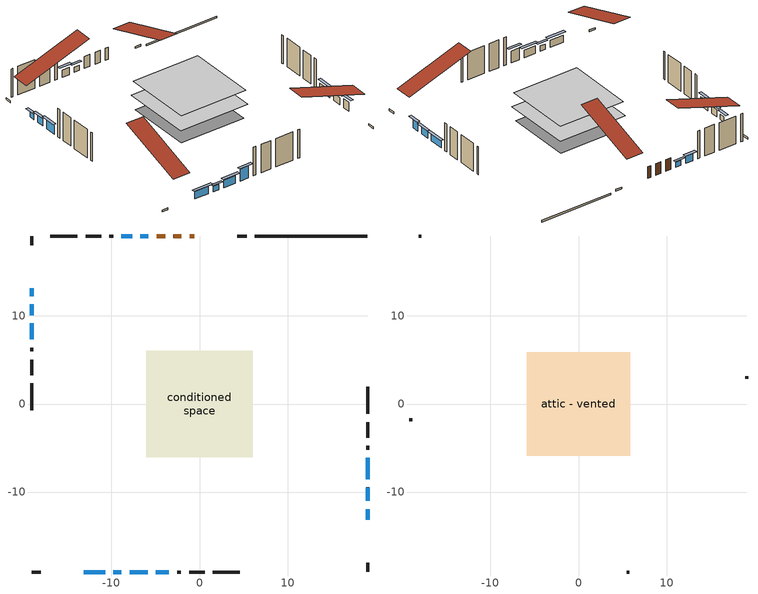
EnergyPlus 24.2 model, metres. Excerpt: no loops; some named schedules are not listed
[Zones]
conditioned space
 floor outside (Floor1 construction): -5.65,-5.65 -5.65,5.65 5.65,5.65 5.65,-5.65 z0.3
 floor adiabatic (Floor3 construction): -1.55,-1.55 -1.55,1.55 1.55,1.55 1.55,-1.55 z0.3
 floor adiabatic (AdiabaticFloorConstruction): -6.06,-6.06 -6.06,6.06 6.06,6.06 6.06,-6.06 z2.74
 floor foundation (Slab1 construction): -1.98,-1.22 -1.98,1.22 1.98,1.22 1.98,-1.22 z0
 wall outside (RimJoist1 construction): 5.34,19.07 4.29,19.07 / -19.07,-19.07 -18.02,-19.07 / -19.07,19.07 -19.07,18.02 / 19.07,-19.07 19.07,-18.02 z0.3:0.6
 wall outside (AdiabaticWallConstruction 1): -0.58,19.07 -1.13,19.07 / -2.05,19.07 -2.95,19.07 / -3.88,19.07 -4.88,19.07 z0.3:2.33
 wall outside (AdiabaticWallConstruction): -13.15,-19.07 -10.71,-19.07 / 19.07,-11.01 19.07,-9.48 / 19.07,-8.55 19.07,-6.11 / -19.07,11.31 -19.07,10.09 / -7.65,19.07 -8.87,19.07 z0.3:1.52; -19.07,13.15 -19.07,12.24 / -5.81,19.07 -6.72,19.07 / -9.79,-19.07 -8.87,-19.07 z0.3:1.22; 19.07,-13.15 19.07,-11.93 / -19.07,9.16 -19.07,7.33 z0.3:1.82; -7.94,-19.07 -5.88,-19.07 z0.3:1.57; -4.96,-19.07 -3.48,-19.07 z0.3:2.33
 wall outside (Wall1 construction): -9.8,19.07 -10.24,19.07 / -2.55,-19.07 -2.11,-19.07 / -19.07,6.4 -19.07,5.96 / 19.07,-5.18 19.07,-4.74 z0.3:5.18
 wall outside (Wall2 construction): -11.17,19.07 -12.93,19.07 / -1.18,-19.07 0.58,-19.07 / -19.07,5.03 -19.07,3.27 / 19.07,-3.81 19.07,-2.05 z0.3:5.18
 wall outside (Wall3 construction): -13.86,19.07 -16.92,19.07 / 1.51,-19.07 4.57,-19.07 / -19.07,2.34 -19.07,-0.72 / 19.07,-1.12 19.07,1.94 z0.3:5.18
 wall foundation (FoundationWall1 construction): 19.07,19.07 6.27,19.07 z0:0.3
 window (WindowConstruction): -13.15,-19.07 -10.71,-19.07 z0.3:1.52
 window (WindowConstruction 8): -19.07,13.15 -19.07,12.24 z0.3:1.21
 window (WindowConstruction 9): 19.07,-13.15 19.07,-11.93 z0.3:1.82
 window (WindowConstruction 10): 19.07,-11.01 19.07,-9.48 z0.3:1.52
 window (WindowConstruction 11): 19.07,-8.55 19.07,-6.11 z0.3:1.52
 window (WindowConstruction 1): -19.07,11.31 -19.07,10.09 z0.3:1.52
 window (WindowConstruction 2): -5.81,19.07 -6.72,19.07 z0.3:1.21
 window (WindowConstruction 3): -7.65,19.07 -8.87,19.07 z0.3:1.52
 window (WindowConstruction 4): -9.79,-19.07 -8.87,-19.07 z0.3:1.21
 window (WindowConstruction 5): -7.94,-19.07 -5.88,-19.07 z0.3:1.57
 window (WindowConstruction 6): -4.96,-19.07 -3.48,-19.07 z0.3:2.33
 window (WindowConstruction 7): -19.07,9.16 -19.07,7.33 z0.3:1.82
 door (Door): -0.58,19.07 -1.13,19.07 z0.3:2.33
 door (Door 1): -2.06,19.07 -2.95,19.07 z0.3:2.33
 door (Door 2): -3.88,19.07 -4.88,19.07 z0.3:2.33
 ceiling adiabatic (AdiabaticFloorConstruction): 6.06,-6.06 6.06,6.06 -6.06,6.06 -6.06,-6.06 z2.74
attic - vented
 floor to conditioned space (Floor2 construction Reversed): -5.86,-5.86 -5.86,5.86 5.86,5.86 5.86,-5.86 z5.18
 wall outside (Wall4 construction): -17.85,19.07 -18.15,19.07 / 5.49,-19.07 5.79,-19.07 / -19.07,-1.65 -19.07,-1.94 / 19.07,2.86 19.07,3.16 z0.3:5.18
 roof outside (Roof1 construction): 0.35,19.07,5.18 0.35,7.66,8.98 3.36,7.66,8.98 3.36,19.07,5.18; -14.08,-19.07,5.18 -14.08,-7.66,8.98 -17.09,-7.66,8.98 -17.09,-19.07,5.18; -19.07,14.08,5.18 -7.66,14.08,8.98 -7.66,17.09,8.98 -19.07,17.09,5.18; 19.07,-14.08,5.18 7.66,-14.08,8.98 7.66,-17.09,8.98 19.07,-17.09,5.18
shading: -10.25,-19.07 -13.61,-19.07 -13.61,-19.53 -10.25,-19.53 z1.98; -19.07,11.78 -19.07,13.61 -19.53,13.61 -19.53,11.78 z1.67; 19.07,-11.47 19.07,-13.61 19.53,-13.61 19.53,-11.47 z2.28; 19.07,-9.02 19.07,-11.47 19.53,-11.47 19.53,-9.02 z1.98; 19.07,-5.65 19.07,-9.01 19.53,-9.01 19.53,-5.65 z1.98; -19.07,9.63 -19.07,11.77 -19.53,11.77 -19.53,9.63 z1.98; -7.18,19.07 -5.35,19.07 -5.35,19.53 -7.18,19.53 z1.67; -9.33,19.07 -7.19,19.07 -7.19,19.53 -9.33,19.53 z1.98; -8.41,-19.07 -10.25,-19.07 -10.25,-19.53 -8.41,-19.53 z1.67; -5.42,-19.07 -8.4,-19.07 -8.4,-19.53 -5.42,-19.53 z2.03; -3.02,-19.07 -5.42,-19.07 -5.42,-19.53 -3.02,-19.53 z2.79; -19.07,6.87 -19.07,9.62 -19.53,9.62 -19.53,6.87 z2.28
[Building]
Building 1: Terrain=Suburbs
[Site:Location]
Inuvik AP_NT: Latitude {deg}=68.3; Longitude {deg}=-133.48; Time Zone {hr}=-8; Elevation {m}=68; Keep Site Location Information=Yes
[Site:GroundTemperature:Shallow]
-13.1493, -15.9729, -16.199, -14.859, -9.47991, -4.12585, 0.51584, 3.45624, 3.70604, 1.31452, -3.2088, -8.39862
[Site:WaterMainsTemperature]
Calculation Method=Schedule; Temperature Schedule=mains temperature schedule
[Material] Roughness=Rough; Thermal Absorptance=0.9
Name | Thickness {m} | Conductivity {W/m-K} | Density {kg/m3} | Specific Heat {J/kg-K} | Solar Absorptance | Visible Absorptance
asphalt or fiberglass shingles | 0.00635 | 0.162714 | 1121.4 | 1465.45 | 0.4 | 0.4
ceiling loosefill ins | 0.338667 | 0.0480833 | 16.02 | 1046.75 | 0.7 | 0.7
ceiling stud and cavity | 0.1397 | 0.0855849 | 65.682 | 1177.47 | 0.7 | 0.7
concrete 4.0 in. | 0.1016 | 1.803125 | 2242.8 | 837.4 | 0.7 | 0.7
concrete 8.0 in. | 0.2032 | 1.803125 | 2242.8 | 837.4 | 0.7 | 0.7
door material | 0.04445 | 0.188738 | 512.64 | 1214.23 | 0.7 | 0.7
door material 1 | 0.04445 | 0.053851 | 512.64 | 1214.23 | 0.7 | 0.7
exterior vertical ins | 0.00139922 | 0.029427 | 32.04 | 1214.23 | 0.7 | 0.7
floor covering | 0.0127 | 0.0433444 | 54.468 | 1339.84 | 0.6 | 0.6
floor rigid ins | 0.103632 | 0.029427 | 32.04 | 1214.23 | 0.7 | 0.7
floor rigid ins 1; wall rigid ins 1 | 0.512978 | 0.029427 | 32.04 | 1214.23 | 0.7 | 0.7
floor stud and cavity | 0.1397 | 0.270595 | 92.3553 | 1139.71 | 0.7 | 0.7
floor stud and cavity 1 | 0.1397 | 0.256841 | 92.3553 | 1139.71 | 0.7 | 0.7
floor stud and cavity 2 | 0.1397 | 1.75129 | 37.0049 | 1207.88 | 0.7 | 0.7
furniture material conditioned space 1 | 0.1524 | 0.115458 | 640.8 | 1214.23 | 0.6 | 0.6
gypsum board | 0.0127 | 0.160291 | 801 | 837.4 | 0.6 | 0.6
gypsum board 1 | 0.0127 | 0.160291 | 801 | 837.4 | 0.7 | 0.7
osb sheathing 0.5 in. | 0.0127 | 0.115458 | 512.64 | 1214.23 | 0.7 | 0.7
osb sheathing 0.75 in. | 0.01905 | 0.115458 | 512.64 | 1214.23 | 0.7 | 0.7
osb sheathing 2.0 in. | 0.0508 | 0.115458 | 512.64 | 1214.23 | 0.7 | 0.7
rim joist rigid ins; wall rigid ins | 0.051816 | 0.029427 | 32.04 | 1214.23 | 0.7 | 0.7
rim joist stud and cavity | 0.0508 | 0.0452492 | 125.044 | 1163.47 | 0.6 | 0.6
wall stud and cavity | 0.1397 | 0.243374 | 139.0536 | 1170.24 | 0.7 | 0.7
wall stud and cavity 1 | 0.1397 | 0.177097 | 139.0536 | 1170.24 | 0.7 | 0.7
wall stud and cavity 2 | 0.1397 | 0.0732578 | 139.0536 | 1170.24 | 0.7 | 0.7
wall stud and cavity 3 | 0.0889 | 6.1454 | 50.32683 | 1063.81 | 0.6 | 0.6
wall stud and cavity 4 | 0.0889 | 0.380278 | 52.3479 | 1209.89 | 0.7 | 0.7
wall stud and cavity 5 | 0.0889 | 0.391764 | 83.0341 | 1211.67 | 0.7 | 0.7
wood siding | 0.0254 | 0.102417 | 544.68 | 1172.36 | 0.4 | 0.4
wood siding 1 | 0.00254 | 0.102417 | 544.68 | 1172.36 | 0.4 | 0.4
wood siding 2; wood siding 3; wood siding 4 | 0.0254 | 0.102417 | 544.68 | 1172.36 | 0.7 | 0.7
[WindowMaterial:SimpleGlazingSystem]
Name | U-Factor {W/m2-K} | Solar Heat Gain Coefficient
WindowMaterial | 2.78449 | 0.56
WindowMaterial 1 | 2.77484 | 0.5
WindowMaterial 2 | 2.898619 | 0.69
WindowMaterial 3 | 2.82935 | 0.58
WindowMaterial 4 | 2.76746 | 0.63
WindowMaterial 5 | 2.787898 | 0.59
[Construction]
AdiabaticFloorConstruction: floor stud and cavity 2, floor rigid ins 1, osb sheathing 0.75 in., floor covering
AdiabaticWallConstruction: wood siding 3, wall rigid ins 1, wall stud and cavity 4, gypsum board
AdiabaticWallConstruction 1: wood siding 4, wall rigid ins 1, wall stud and cavity 4, gypsum board
Door: door material
Door 1; Door 2: door material 1
Floor1 construction: floor stud and cavity, floor rigid ins, osb sheathing 0.75 in., floor covering
Floor2 construction Reversed: gypsum board, ceiling stud and cavity, ceiling loosefill ins
Floor3 construction: floor stud and cavity 1, floor rigid ins, osb sheathing 0.75 in., floor covering
FoundationWall1 construction: concrete 8.0 in., gypsum board 1
furniture construction conditioned space 1: furniture material conditioned space 1
PartitionWallConstruction: gypsum board, wall stud and cavity 5, gypsum board
RimJoist1 construction: wood siding 2, rim joist rigid ins, osb sheathing 2.0 in., rim joist stud and cavity
Roof1 construction: asphalt or fiberglass shingles
Slab1 construction: concrete 4.0 in.
Wall1 construction: wood siding, wall rigid ins, osb sheathing 0.5 in., wall stud and cavity, gypsum board
Wall2 construction: wood siding, wall rigid ins, osb sheathing 0.5 in., wall stud and cavity 1, gypsum board
Wall3 construction: wood siding, wall rigid ins, osb sheathing 0.5 in., wall stud and cavity 2, gypsum board
Wall4 construction: wood siding 1, wall stud and cavity 3
WindowConstruction; WindowConstruction 1; WindowConstruction 11; WindowConstruction 3: WindowMaterial
WindowConstruction 10: WindowMaterial 5
WindowConstruction 2; WindowConstruction 4; WindowConstruction 8: WindowMaterial 1
WindowConstruction 5: WindowMaterial 2
WindowConstruction 6: WindowMaterial 3
WindowConstruction 7; WindowConstruction 9: WindowMaterial 4
[Zone] Multiplier=1; Part of Total Floor Area=Yes
Name | Volume {m3}
attic - vented | 84.7178
conditioned space | 340.1
[Space]
Name | Zone | Volume {m3}
attic - vented 1 | attic - vented | 84.7178
conditioned space 1 | conditioned space | 340.1
[ZoneInfiltration:EffectiveLeakageArea]
infil attic - vented 1: Zone or Space=attic - vented 1; Schedule=Always On Discrete; Effective Air Leakage Area {cm2}=4016.2; Stack Coefficient=0.000603591; Wind Coefficient=1.65994e-05
[ZoneMixing]
whole house fan mix: Zone or Space=attic - vented; Schedule=Always On Continuous; Design Flow Rate Calculation Method=Flow/Zone; Design Flow Rate {m3/s}=0; Source Zone or Space=conditioned space
[SurfaceProperty:ExposedFoundationPerimeter]
Slab1: Exposed Perimeter Calculation Method=TotalExposedPerimeter; Total Exposed Perimeter {m}=12.804
[InternalMass] Zone or ZoneList=conditioned space; Space or SpaceList=conditioned space 1
Name | Construction | Surface Area {m2}
furniture mass conditioned space 1 | furniture construction conditioned space 1 | 117.518
partition wall mass | PartitionWallConstruction | 284.127
[Lights]
interior lighting: Zone or ZoneList or Space or SpaceList=conditioned space 1; Schedule=interior lighting schedule; Design Level Calculation Method=LightingLevel; Lighting Level {W}=343.2; Return Air Fraction=0; Fraction Radiant=0.6; Fraction Visible=0.2; Fraction Replaceable=1
[People]
occupants: Zone or ZoneList or Space or SpaceList=conditioned space 1; Number of People Schedule=occupants schedule; Number of People Calculation Method=People; Number of People=3; Fraction Radiant=0.314171; Sensible Heat Fraction=0.56303; Activity Level Schedule=occupants activity schedule; Carbon Dioxide Generation Rate {m3/s-W}=0; Enable ASHRAE 55 Comfort Warnings=No; Mean Radiant Temperature Calculation Type=EnclosureAveraged
[ElectricEquipment] Zone or ZoneList or Space or SpaceList=conditioned space 1; Design Level Calculation Method=EquipmentLevel
Name | Schedule | Design Level {W} | Fraction Latent | Fraction Radiant | Fraction Lost
clothes dryer | clothes dryer schedule | 140.772 | 0.015 | 0.081 | 0.85
clothes washer | clothes washer schedule | 32.1985 | 0.03 | 0.162 | 0.7
cooking range | cooking range schedule | 215.147 | 0.08 | 0.432 | 0.2
dishwasher | dishwasher schedule | 66.8632 | 0.3 | 0.18 | 0.4
fridge | fridge schedule | 72.9452 | 0 | 0.6 | 0
mech vent bath fan 0 | mech vent bath fan 0 schedule | 25.1 | 0 | 0 | 1
mech vent house fan | mech vent house fan schedule | 0 | 0 | 0 | 1
mech vent house fan cfis | mech vent house fan cfis schedule | 0 | 0 | 0 | 0
mech vent range fan 0 | mech vent range fan 0 schedule | 57 | 0 | 0 | 1
misc plug loads | misc plug loads schedule | 494.7 | 0.045 | 0.513 | 0.1
whole house fan | Always On Discrete | 0 | 0 | 0 | 1
[OtherEquipment] Zone or ZoneList or Space or SpaceList=conditioned space 1; Design Level Calculation Method=EquipmentLevel
Name | Fuel Type | Schedule | Design Level {W} | Fraction Latent | Fraction Radiant | Fraction Lost
clothes dryer 1 | Electricity | clothes dryer schedule | 0 | 0.015 | 0.081 | 0.85
cooking range 1 | Electricity | cooking range schedule | 0 | 0.08 | 0.432 | 0.2
general water use latent | None | general water use schedule | 62.594 | 1 | 0 | 0
general water use sensible | None | general water use schedule | -61.6891 | 0 | 0.6 | 0
mech vent house fan latent load | None | Always On Discrete | 0 | 1 | 0 | 0
mech vent house fan sensible load | None | Always On Discrete | 0 | 0 | 0 | 0
water heater energy adjustment1 | FuelOilNo2 | Always On Discrete | 0.01 | 0 | 0 | 1
[ZoneInfiltration:DesignFlowRate] Zone or ZoneList or Space or SpaceList=conditioned space 1; Schedule=Always On Discrete; Design Flow Rate Calculation Method=Flow/Zone; Design Flow Rate {m3/s}=0
infil flow; natural vent flow; whole house fan flow
[Foundation:Kiva]
Foundation Kiva 1: Initial Indoor Air Temperature {C}=18; Wall Height Above Grade {m}=0.300015; Wall Depth Below Slab {m}=0.2032; Custom Block Material Name 1=exterior vertical ins; Custom Block Depth 1 {m}=0.300015; Custom Block X Position 1 {m}=0.2159; Custom Block Z Position 1 {m}=0
[Foundation:Kiva:Settings]
Soil Conductivity {W/m-K}=0.849921; Soil Density {kg/m3}=1842.3; Soil Specific Heat {J/kg-K}=418.7; Ground Solar Absorptivity=0.9; Ground Thermal Absorptivity=0.9; Ground Surface Roughness {m}=0.03; Far-Field Width {m}=40; Deep-Ground Boundary Condition=ZeroFlux; Deep-Ground Depth {m}=40; Minimum Cell Dimension {m}=0.2; Maximum Cell Growth Coefficient=3; Simulation Timestep=Timestep
[Exterior:Lights]
exterior lighting: Schedule=exterior lighting schedule; Design Level {W}=75.6
[Schedule:Constant]
Name | Hourly Value
Always On Continuous; mech vent house fan schedule; mech vent house fan cfis schedule; Always On Discrete | 1
occupants activity schedule | 117.228
fridge schedule | 0
[Schedule:Week:Daily]
interior lighting schedule Week Rule - Jan1-Jan27: interior lighting schedule day, interior lighting schedule day, interior lighting schedule day, interior lighting schedule day, interior lighting schedule day, interior lighting schedule day, interior lighting schedule day, interior lighting schedule default day, interior lighting schedule default day, interior lighting schedule default day, interior lighting schedule default day, interior lighting schedule default day
interior lighting schedule Week Rule - Jan28-Feb3: interior lighting schedule day, interior lighting schedule day, interior lighting schedule day, interior lighting schedule day, interior lighting schedule day 1, interior lighting schedule day 1, interior lighting schedule day 1, interior lighting schedule default day, interior lighting schedule default day, interior lighting schedule default day, interior lighting schedule default day, interior lighting schedule default day
interior lighting schedule Week Rule - Feb4-Feb24: interior lighting schedule day 1, interior lighting schedule day 1, interior lighting schedule day 1, interior lighting schedule day 1, interior lighting schedule day 1, interior lighting schedule day 1, interior lighting schedule day 1, interior lighting schedule default day, interior lighting schedule default day, interior lighting schedule default day, interior lighting schedule default day, interior lighting schedule default day
interior lighting schedule Week Rule - Feb25-Mar3: interior lighting schedule day 1, interior lighting schedule day 1, interior lighting schedule day 1, interior lighting schedule day 1, interior lighting schedule day 2, interior lighting schedule day 2, interior lighting schedule day 2, interior lighting schedule default day, interior lighting schedule default day, interior lighting schedule default day, interior lighting schedule default day, interior lighting schedule default day
interior lighting schedule Week Rule - Mar4-Mar31: interior lighting schedule day 2, interior lighting schedule day 2, interior lighting schedule day 2, interior lighting schedule day 2, interior lighting schedule day 2, interior lighting schedule day 2, interior lighting schedule day 2, interior lighting schedule default day, interior lighting schedule default day, interior lighting schedule default day, interior lighting schedule default day, interior lighting schedule default day
interior lighting schedule Week Rule - Apr1-Apr28: interior lighting schedule day 3, interior lighting schedule day 3, interior lighting schedule day 3, interior lighting schedule day 3, interior lighting schedule day 3, interior lighting schedule day 3, interior lighting schedule day 3, interior lighting schedule default day, interior lighting schedule default day, interior lighting schedule default day, interior lighting schedule default day, interior lighting schedule default day
interior lighting schedule Week Rule - Apr29-May5: interior lighting schedule day 3, interior lighting schedule day 3, interior lighting schedule day 4, interior lighting schedule day 4, interior lighting schedule day 4, interior lighting schedule day 4, interior lighting schedule day 4, interior lighting schedule default day, interior lighting schedule default day, interior lighting schedule default day, interior lighting schedule default day, interior lighting schedule default day
interior lighting schedule Week Rule - May6-May26: interior lighting schedule day 4, interior lighting schedule day 4, interior lighting schedule day 4, interior lighting schedule day 4, interior lighting schedule day 4, interior lighting schedule day 4, interior lighting schedule day 4, interior lighting schedule default day, interior lighting schedule default day, interior lighting schedule default day, interior lighting schedule default day, interior lighting schedule default day
interior lighting schedule Week Rule - May27-Jun2: interior lighting schedule day 4, interior lighting schedule day 4, interior lighting schedule day 4, interior lighting schedule day 4, interior lighting schedule day 4, interior lighting schedule day 5, interior lighting schedule day 5, interior lighting schedule default day, interior lighting schedule default day, interior lighting schedule default day, interior lighting schedule default day, interior lighting schedule default day
interior lighting schedule Week Rule - Jun3-Jun30: interior lighting schedule day 5, interior lighting schedule day 5, interior lighting schedule day 5, interior lighting schedule day 5, interior lighting schedule day 5, interior lighting schedule day 5, interior lighting schedule day 5, interior lighting schedule default day, interior lighting schedule default day, interior lighting schedule default day, interior lighting schedule default day, interior lighting schedule default day
interior lighting schedule Week Rule - Jul1-Jul28: interior lighting schedule day 6, interior lighting schedule day 6, interior lighting schedule day 6, interior lighting schedule day 6, interior lighting schedule day 6, interior lighting schedule day 6, interior lighting schedule day 6, interior lighting schedule default day, interior lighting schedule default day, interior lighting schedule default day, interior lighting schedule default day, interior lighting schedule default day
interior lighting schedule Week Rule - Jul29-Aug4: interior lighting schedule day 6, interior lighting schedule day 6, interior lighting schedule day 6, interior lighting schedule day 7, interior lighting schedule day 7, interior lighting schedule day 7, interior lighting schedule day 7, interior lighting schedule default day, interior lighting schedule default day, interior lighting schedule default day, interior lighting schedule default day, interior lighting schedule default day
interior lighting schedule Week Rule - Aug5-Aug25: interior lighting schedule day 7, interior lighting schedule day 7, interior lighting schedule day 7, interior lighting schedule day 7, interior lighting schedule day 7, interior lighting schedule day 7, interior lighting schedule day 7, interior lighting schedule default day, interior lighting schedule default day, interior lighting schedule default day, interior lighting schedule default day, interior lighting schedule default day
interior lighting schedule Week Rule - Aug26-Sep1: interior lighting schedule day 7, interior lighting schedule day 7, interior lighting schedule day 7, interior lighting schedule day 7, interior lighting schedule day 7, interior lighting schedule day 7, interior lighting schedule day 8, interior lighting schedule default day, interior lighting schedule default day, interior lighting schedule default day, interior lighting schedule default day, interior lighting schedule default day
interior lighting schedule Week Rule - Sep2-Sep29: interior lighting schedule day 8, interior lighting schedule day 8, interior lighting schedule day 8, interior lighting schedule day 8, interior lighting schedule day 8, interior lighting schedule day 8, interior lighting schedule day 8, interior lighting schedule default day, interior lighting schedule default day, interior lighting schedule default day, interior lighting schedule default day, interior lighting schedule default day
interior lighting schedule Week Rule - Sep30-Oct6: interior lighting schedule day 8, interior lighting schedule day 9, interior lighting schedule day 9, interior lighting schedule day 9, interior lighting schedule day 9, interior lighting schedule day 9, interior lighting schedule day 9, interior lighting schedule default day, interior lighting schedule default day, interior lighting schedule default day, interior lighting schedule default day, interior lighting schedule default day
interior lighting schedule Week Rule - Oct7-Oct27: interior lighting schedule day 9, interior lighting schedule day 9, interior lighting schedule day 9, interior lighting schedule day 9, interior lighting schedule day 9, interior lighting schedule day 9, interior lighting schedule day 9, interior lighting schedule default day, interior lighting schedule default day, interior lighting schedule default day, interior lighting schedule default day, interior lighting schedule default day
interior lighting schedule Week Rule - Oct28-Nov3: interior lighting schedule day 9, interior lighting schedule day 9, interior lighting schedule day 9, interior lighting schedule day 9, interior lighting schedule day 10, interior lighting schedule day 10, interior lighting schedule day 10, interior lighting schedule default day, interior lighting schedule default day, interior lighting schedule default day, interior lighting schedule default day, interior lighting schedule default day
interior lighting schedule Week Rule - Nov4-Nov24: interior lighting schedule day 10, interior lighting schedule day 10, interior lighting schedule day 10, interior lighting schedule day 10, interior lighting schedule day 10, interior lighting schedule day 10, interior lighting schedule day 10, interior lighting schedule default day, interior lighting schedule default day, interior lighting schedule default day, interior lighting schedule default day, interior lighting schedule default day
interior lighting schedule Week Rule - Nov25-Dec1: interior lighting schedule day 10, interior lighting schedule day 10, interior lighting schedule day 10, interior lighting schedule day 10, interior lighting schedule day 10, interior lighting schedule day 10, interior lighting schedule day 11, interior lighting schedule default day, interior lighting schedule default day, interior lighting schedule default day, interior lighting schedule default day, interior lighting schedule default day
interior lighting schedule Week Rule - Dec2-Dec31: interior lighting schedule day 11, interior lighting schedule day 11, interior lighting schedule day 11, interior lighting schedule day 11, interior lighting schedule day 11, interior lighting schedule day 11, interior lighting schedule day 11, interior lighting schedule default day, interior lighting schedule default day, interior lighting schedule default day, interior lighting schedule default day, interior lighting schedule default day
occupants schedule Week Rule - Jan1-Dec31: occupants schedule day, occupants schedule day, occupants schedule day, occupants schedule day, occupants schedule day, occupants schedule day, occupants schedule day, occupants schedule default day, occupants schedule default day, occupants schedule default day, occupants schedule default day, occupants schedule default day
clothes dryer schedule Week Rule - Jan1-Dec31: clothes dryer schedule day, clothes dryer schedule day, clothes dryer schedule day, clothes dryer schedule day, clothes dryer schedule day, clothes dryer schedule day, clothes dryer schedule day, clothes dryer schedule default day, clothes dryer schedule default day, clothes dryer schedule default day, clothes dryer schedule default day, clothes dryer schedule default day
clothes washer schedule Week Rule - Jan1-Dec31: clothes washer schedule day, clothes washer schedule day, clothes washer schedule day, clothes washer schedule day, clothes washer schedule day, clothes washer schedule day, clothes washer schedule day, clothes washer schedule default day, clothes washer schedule default day, clothes washer schedule default day, clothes washer schedule default day, clothes washer schedule default day
cooking range schedule Week Rule - Jan1-Dec31: cooking range schedule day, cooking range schedule day, cooking range schedule day, cooking range schedule day, cooking range schedule day, cooking range schedule day, cooking range schedule day, cooking range schedule default day, cooking range schedule default day, cooking range schedule default day, cooking range schedule default day, cooking range schedule default day
dishwasher schedule Week Rule - Jan1-Dec31: dishwasher schedule day, dishwasher schedule day, dishwasher schedule day, dishwasher schedule day, dishwasher schedule day, dishwasher schedule day, dishwasher schedule day, dishwasher schedule default day, dishwasher schedule default day, dishwasher schedule default day, dishwasher schedule default day, dishwasher schedule default day
mech vent bath fan 0 schedule Week Rule - Jan1-Dec31: mech vent bath fan 0 schedule day, mech vent bath fan 0 schedule day, mech vent bath fan 0 schedule day, mech vent bath fan 0 schedule day, mech vent bath fan 0 schedule day, mech vent bath fan 0 schedule day, mech vent bath fan 0 schedule day, mech vent bath fan 0 schedule default day, mech vent bath fan 0 schedule default day, mech vent bath fan 0 schedule default day, mech vent bath fan 0 schedule default day, mech vent bath fan 0 schedule default day
mech vent range fan 0 schedule Week Rule - Jan1-Dec31: mech vent range fan 0 schedule day, mech vent range fan 0 schedule day, mech vent range fan 0 schedule day, mech vent range fan 0 schedule day, mech vent range fan 0 schedule day, mech vent range fan 0 schedule day, mech vent range fan 0 schedule day, mech vent range fan 0 schedule default day, mech vent range fan 0 schedule default day, mech vent range fan 0 schedule default day, mech vent range fan 0 schedule default day, mech vent range fan 0 schedule default day
misc plug loads schedule Week Rule - Jan1-Dec31: misc plug loads schedule day, misc plug loads schedule day, misc plug loads schedule day, misc plug loads schedule day, misc plug loads schedule day, misc plug loads schedule day, misc plug loads schedule day, misc plug loads schedule default day, misc plug loads schedule default day, misc plug loads schedule default day, misc plug loads schedule default day, misc plug loads schedule default day
general water use schedule Week Rule - Jan1-Dec31: general water use schedule day, general water use schedule day, general water use schedule day, general water use schedule day, general water use schedule day, general water use schedule day, general water use schedule day, general water use schedule default day, general water use schedule default day, general water use schedule default day, general water use schedule default day, general water use schedule default day
exterior lighting schedule Week Rule - Jan1-Jan27: exterior lighting schedule day, exterior lighting schedule day, exterior lighting schedule day, exterior lighting schedule day, exterior lighting schedule day, exterior lighting schedule day, exterior lighting schedule day, exterior lighting schedule default day, exterior lighting schedule default day, exterior lighting schedule default day, exterior lighting schedule default day, exterior lighting schedule default day
exterior lighting schedule Week Rule - Jan28-Feb3: exterior lighting schedule day, exterior lighting schedule day, exterior lighting schedule day, exterior lighting schedule day, exterior lighting schedule day 1, exterior lighting schedule day 1, exterior lighting schedule day 1, exterior lighting schedule default day, exterior lighting schedule default day, exterior lighting schedule default day, exterior lighting schedule default day, exterior lighting schedule default day
exterior lighting schedule Week Rule - Feb4-Feb24: exterior lighting schedule day 1, exterior lighting schedule day 1, exterior lighting schedule day 1, exterior lighting schedule day 1, exterior lighting schedule day 1, exterior lighting schedule day 1, exterior lighting schedule day 1, exterior lighting schedule default day, exterior lighting schedule default day, exterior lighting schedule default day, exterior lighting schedule default day, exterior lighting schedule default day
exterior lighting schedule Week Rule - Feb25-Mar3: exterior lighting schedule day 1, exterior lighting schedule day 1, exterior lighting schedule day 1, exterior lighting schedule day 1, exterior lighting schedule day 2, exterior lighting schedule day 2, exterior lighting schedule day 2, exterior lighting schedule default day, exterior lighting schedule default day, exterior lighting schedule default day, exterior lighting schedule default day, exterior lighting schedule default day
exterior lighting schedule Week Rule - Mar4-Mar31: exterior lighting schedule day 2, exterior lighting schedule day 2, exterior lighting schedule day 2, exterior lighting schedule day 2, exterior lighting schedule day 2, exterior lighting schedule day 2, exterior lighting schedule day 2, exterior lighting schedule default day, exterior lighting schedule default day, exterior lighting schedule default day, exterior lighting schedule default day, exterior lighting schedule default day
exterior lighting schedule Week Rule - Apr1-Apr28: exterior lighting schedule day 3, exterior lighting schedule day 3, exterior lighting schedule day 3, exterior lighting schedule day 3, exterior lighting schedule day 3, exterior lighting schedule day 3, exterior lighting schedule day 3, exterior lighting schedule default day, exterior lighting schedule default day, exterior lighting schedule default day, exterior lighting schedule default day, exterior lighting schedule default day
exterior lighting schedule Week Rule - Apr29-May5: exterior lighting schedule day 3, exterior lighting schedule day 3, exterior lighting schedule day 4, exterior lighting schedule day 4, exterior lighting schedule day 4, exterior lighting schedule day 4, exterior lighting schedule day 4, exterior lighting schedule default day, exterior lighting schedule default day, exterior lighting schedule default day, exterior lighting schedule default day, exterior lighting schedule default day
exterior lighting schedule Week Rule - May6-May26: exterior lighting schedule day 4, exterior lighting schedule day 4, exterior lighting schedule day 4, exterior lighting schedule day 4, exterior lighting schedule day 4, exterior lighting schedule day 4, exterior lighting schedule day 4, exterior lighting schedule default day, exterior lighting schedule default day, exterior lighting schedule default day, exterior lighting schedule default day, exterior lighting schedule default day
exterior lighting schedule Week Rule - May27-Jun2: exterior lighting schedule day 4, exterior lighting schedule day 4, exterior lighting schedule day 4, exterior lighting schedule day 4, exterior lighting schedule day 4, exterior lighting schedule day 5, exterior lighting schedule day 5, exterior lighting schedule default day, exterior lighting schedule default day, exterior lighting schedule default day, exterior lighting schedule default day, exterior lighting schedule default day
exterior lighting schedule Week Rule - Jun3-Jun30: exterior lighting schedule day 5, exterior lighting schedule day 5, exterior lighting schedule day 5, exterior lighting schedule day 5, exterior lighting schedule day 5, exterior lighting schedule day 5, exterior lighting schedule day 5, exterior lighting schedule default day, exterior lighting schedule default day, exterior lighting schedule default day, exterior lighting schedule default day, exterior lighting schedule default day
exterior lighting schedule Week Rule - Jul1-Jul28: exterior lighting schedule day 6, exterior lighting schedule day 6, exterior lighting schedule day 6, exterior lighting schedule day 6, exterior lighting schedule day 6, exterior lighting schedule day 6, exterior lighting schedule day 6, exterior lighting schedule default day, exterior lighting schedule default day, exterior lighting schedule default day, exterior lighting schedule default day, exterior lighting schedule default day
exterior lighting schedule Week Rule - Jul29-Aug4: exterior lighting schedule day 6, exterior lighting schedule day 6, exterior lighting schedule day 6, exterior lighting schedule day 7, exterior lighting schedule day 7, exterior lighting schedule day 7, exterior lighting schedule day 7, exterior lighting schedule default day, exterior lighting schedule default day, exterior lighting schedule default day, exterior lighting schedule default day, exterior lighting schedule default day
exterior lighting schedule Week Rule - Aug5-Aug25: exterior lighting schedule day 7, exterior lighting schedule day 7, exterior lighting schedule day 7, exterior lighting schedule day 7, exterior lighting schedule day 7, exterior lighting schedule day 7, exterior lighting schedule day 7, exterior lighting schedule default day, exterior lighting schedule default day, exterior lighting schedule default day, exterior lighting schedule default day, exterior lighting schedule default day
exterior lighting schedule Week Rule - Aug26-Sep1: exterior lighting schedule day 7, exterior lighting schedule day 7, exterior lighting schedule day 7, exterior lighting schedule day 7, exterior lighting schedule day 7, exterior lighting schedule day 7, exterior lighting schedule day 8, exterior lighting schedule default day, exterior lighting schedule default day, exterior lighting schedule default day, exterior lighting schedule default day, exterior lighting schedule default day
exterior lighting schedule Week Rule - Sep2-Sep29: exterior lighting schedule day 8, exterior lighting schedule day 8, exterior lighting schedule day 8, exterior lighting schedule day 8, exterior lighting schedule day 8, exterior lighting schedule day 8, exterior lighting schedule day 8, exterior lighting schedule default day, exterior lighting schedule default day, exterior lighting schedule default day, exterior lighting schedule default day, exterior lighting schedule default day
exterior lighting schedule Week Rule - Sep30-Oct6: exterior lighting schedule day 8, exterior lighting schedule day 9, exterior lighting schedule day 9, exterior lighting schedule day 9, exterior lighting schedule day 9, exterior lighting schedule day 9, exterior lighting schedule day 9, exterior lighting schedule default day, exterior lighting schedule default day, exterior lighting schedule default day, exterior lighting schedule default day, exterior lighting schedule default day
exterior lighting schedule Week Rule - Oct7-Oct27: exterior lighting schedule day 9, exterior lighting schedule day 9, exterior lighting schedule day 9, exterior lighting schedule day 9, exterior lighting schedule day 9, exterior lighting schedule day 9, exterior lighting schedule day 9, exterior lighting schedule default day, exterior lighting schedule default day, exterior lighting schedule default day, exterior lighting schedule default day, exterior lighting schedule default day
exterior lighting schedule Week Rule - Oct28-Nov3: exterior lighting schedule day 9, exterior lighting schedule day 9, exterior lighting schedule day 9, exterior lighting schedule day 9, exterior lighting schedule day 10, exterior lighting schedule day 10, exterior lighting schedule day 10, exterior lighting schedule default day, exterior lighting schedule default day, exterior lighting schedule default day, exterior lighting schedule default day, exterior lighting schedule default day
exterior lighting schedule Week Rule - Nov4-Nov24: exterior lighting schedule day 10, exterior lighting schedule day 10, exterior lighting schedule day 10, exterior lighting schedule day 10, exterior lighting schedule day 10, exterior lighting schedule day 10, exterior lighting schedule day 10, exterior lighting schedule default day, exterior lighting schedule default day, exterior lighting schedule default day, exterior lighting schedule default day, exterior lighting schedule default day
exterior lighting schedule Week Rule - Nov25-Dec1: exterior lighting schedule day 10, exterior lighting schedule day 10, exterior lighting schedule day 10, exterior lighting schedule day 10, exterior lighting schedule day 10, exterior lighting schedule day 10, exterior lighting schedule day 11, exterior lighting schedule default day, exterior lighting schedule default day, exterior lighting schedule default day, exterior lighting schedule default day, exterior lighting schedule default day
exterior lighting schedule Week Rule - Dec2-Dec31: exterior lighting schedule day 11, exterior lighting schedule day 11, exterior lighting schedule day 11, exterior lighting schedule day 11, exterior lighting schedule day 11, exterior lighting schedule day 11, exterior lighting schedule day 11, exterior lighting schedule default day, exterior lighting schedule default day, exterior lighting schedule default day, exterior lighting schedule default day, exterior lighting schedule default day
[Schedule:Year]
interior lighting schedule: interior lighting schedule Week Rule - Jan1-Jan27, 1, 1, 1, 27, interior lighting schedule Week Rule - Jan28-Feb3, 1, 28, 2, 3, interior lighting schedule Week Rule - Feb4-Feb24, 2, 4, 2, 24, interior lighting schedule Week Rule - Feb25-Mar3, 2, 25, 3, 3, interior lighting schedule Week Rule - Mar4-Mar31, 3, 4, 3, 31, interior lighting schedule Week Rule - Apr1-Apr28, 4, 1, 4, 28, interior lighting schedule Week Rule - Apr29-May5, 4, 29, 5, 5, interior lighting schedule Week Rule - May6-May26, 5, 6, 5, 26, interior lighting schedule Week Rule - May27-Jun2, 5, 27, 6, 2, interior lighting schedule Week Rule - Jun3-Jun30, 6, 3, 6, 30, interior lighting schedule Week Rule - Jul1-Jul28, 7, 1, 7, 28, interior lighting schedule Week Rule - Jul29-Aug4, 7, 29, 8, 4, interior lighting schedule Week Rule - Aug5-Aug25, 8, 5, 8, 25, interior lighting schedule Week Rule - Aug26-Sep1, 8, 26, 9, 1, interior lighting schedule Week Rule - Sep2-Sep29, 9, 2, 9, 29, interior lighting schedule Week Rule - Sep30-Oct6, 9, 30, 10, 6, interior lighting schedule Week Rule - Oct7-Oct27, 10, 7, 10, 27, interior lighting schedule Week Rule - Oct28-Nov3, 10, 28, 11, 3, interior lighting schedule Week Rule - Nov4-Nov24, 11, 4, 11, 24, interior lighting schedule Week Rule - Nov25-Dec1, 11, 25, 12, 1, interior lighting schedule Week Rule - Dec2-Dec31, 12, 2, 12, 31
occupants schedule: occupants schedule Week Rule - Jan1-Dec31, 1, 1, 12, 31
clothes dryer schedule: clothes dryer schedule Week Rule - Jan1-Dec31, 1, 1, 12, 31
clothes washer schedule: clothes washer schedule Week Rule - Jan1-Dec31, 1, 1, 12, 31
cooking range schedule: cooking range schedule Week Rule - Jan1-Dec31, 1, 1, 12, 31
dishwasher schedule: dishwasher schedule Week Rule - Jan1-Dec31, 1, 1, 12, 31
mech vent bath fan 0 schedule: mech vent bath fan 0 schedule Week Rule - Jan1-Dec31, 1, 1, 12, 31
mech vent range fan 0 schedule: mech vent range fan 0 schedule Week Rule - Jan1-Dec31, 1, 1, 12, 31
misc plug loads schedule: misc plug loads schedule Week Rule - Jan1-Dec31, 1, 1, 12, 31
general water use schedule: general water use schedule Week Rule - Jan1-Dec31, 1, 1, 12, 31
exterior lighting schedule: exterior lighting schedule Week Rule - Jan1-Jan27, 1, 1, 1, 27, exterior lighting schedule Week Rule - Jan28-Feb3, 1, 28, 2, 3, exterior lighting schedule Week Rule - Feb4-Feb24, 2, 4, 2, 24, exterior lighting schedule Week Rule - Feb25-Mar3, 2, 25, 3, 3, exterior lighting schedule Week Rule - Mar4-Mar31, 3, 4, 3, 31, exterior lighting schedule Week Rule - Apr1-Apr28, 4, 1, 4, 28, exterior lighting schedule Week Rule - Apr29-May5, 4, 29, 5, 5, exterior lighting schedule Week Rule - May6-May26, 5, 6, 5, 26, exterior lighting schedule Week Rule - May27-Jun2, 5, 27, 6, 2, exterior lighting schedule Week Rule - Jun3-Jun30, 6, 3, 6, 30, exterior lighting schedule Week Rule - Jul1-Jul28, 7, 1, 7, 28, exterior lighting schedule Week Rule - Jul29-Aug4, 7, 29, 8, 4, exterior lighting schedule Week Rule - Aug5-Aug25, 8, 5, 8, 25, exterior lighting schedule Week Rule - Aug26-Sep1, 8, 26, 9, 1, exterior lighting schedule Week Rule - Sep2-Sep29, 9, 2, 9, 29, exterior lighting schedule Week Rule - Sep30-Oct6, 9, 30, 10, 6, exterior lighting schedule Week Rule - Oct7-Oct27, 10, 7, 10, 27, exterior lighting schedule Week Rule - Oct28-Nov3, 10, 28, 11, 3, exterior lighting schedule Week Rule - Nov4-Nov24, 11, 4, 11, 24, exterior lighting schedule Week Rule - Nov25-Dec1, 11, 25, 12, 1, exterior lighting schedule Week Rule - Dec2-Dec31, 12, 2, 12, 31
[Schedule:Compact]
mains temperature schedule: Through: 01/01, For: AllDays, Until: 24:00, 0, Through: 01/02, For: AllDays, Until: 24:00, 0, Through: 01/03, For: AllDays, Until: 24:00, 0, Through: 01/04, For: AllDays, Until: 24:00, 0, Through: 01/05, For: AllDays, Until: 24:00, 0, Through: 01/06, For: AllDays, Until: 24:00, 0, Through: 01/07, For: AllDays, Until: 24:00, 0, Through: 01/08, For: AllDays, Until: 24:00, 0, Through: 01/09, For: AllDays, Until: 24:00, 0, Through: 01/10, For: AllDays, Until: 24:00, 0, Through: 01/11, For: AllDays, Until: 24:00, 0, Through: 01/12, For: AllDays, Until: 24:00, 0, Through: 01/13, For: AllDays, Until: 24:00, 0, Through: 01/14, For: AllDays, Until: 24:00, 0, Through: 01/15, For: AllDays, Until: 24:00, 0, Through: 01/16, For: AllDays, Until: 24:00, 0, Through: 01/17, For: AllDays, Until: 24:00, 0, Through: 01/18, For: AllDays, Until: 24:00, 0, Through: 01/19, For: AllDays, Until: 24:00, 0, Through: 01/20, For: AllDays, Until: 24:00, 0, Through: 01/21, For: AllDays, Until: 24:00, 0, Through: 01/22, For: AllDays, Until: 24:00, 0, Through: 01/23, For: AllDays, Until: 24:00, 0, Through: 01/24, For: AllDays, Until: 24:00, 0, Through: 01/25, For: AllDays, Until: 24:00, 0, Through: 01/26, For: AllDays, Until: 24:00, 0, Through: 01/27, For: AllDays, Until: 24:00, 0, Through: 01/28, For: AllDays, Until: 24:00, 0, Through: 01/29, For: AllDays, Until: 24:00, 0, Through: 01/30, For: AllDays, Until: 24:00, 0, Through: 01/31, For: AllDays, Until: 24:00, 0, Through: 02/01, For: AllDays, Until: 24:00, 0, Through: 02/02, For: AllDays, Until: 24:00, 0, Through: 02/03, For: AllDays, Until: 24:00, 0, Through: 02/04, For: AllDays, Until: 24:00, 0, Through: 02/05, For: AllDays, Until: 24:00, 0, Through: 02/06, For: AllDays, Until: 24:00, 0, Through: 02/07, For: AllDays, Until: 24:00, 0, Through: 02/08, For: AllDays, Until: 24:00, 0, Through: 02/09, For: AllDays, Until: 24:00, 0, Through: 02/10, For: AllDays, Until: 24:00, 0, Through: 02/11, For: AllDays, Until: 24:00, 0, Through: 02/12, For: AllDays, Until: 24:00, 0, Through: 02/13, For: AllDays, Until: 24:00, 0, Through: 02/14, For: AllDays, Until: 24:00, 0, Through: 02/15, For: AllDays, Until: 24:00, 0, Through: 02/16, For: AllDays, Until: 24:00, 0, Through: 02/17, For: AllDays, Until: 24:00, 0, Through: 02/18, For: AllDays, Until: 24:00, 0, Through: 02/19, For: AllDays, Until: 24:00, 0, Through: 02/20, For: AllDays, Until: 24:00, 0, Through: 02/21, For: AllDays, Until: 24:00, 0, Through: 02/22, For: AllDays, Until: 24:00, 0, Through: 02/23, For: AllDays, Until: 24:00, 0, Through: 02/24, For: AllDays, Until: 24:00, 0, Through: 02/25, For: AllDays, Until: 24:00, 0, Through: 02/26, For: AllDays, Until: 24:00, 0, Through: 02/27, For: AllDays, Until: 24:00, 0, Through: 02/28, For: AllDays, Until: 24:00, 0, Through: 03/01, For: AllDays, Until: 24:00, 0, Through: 03/02, For: AllDays, Until: 24:00, 0, Through: 03/03, For: AllDays, Until: 24:00, 0, Through: 03/04, For: AllDays, Until: 24:00, 0, Through: 03/05, For: AllDays, Until: 24:00, 0, Through: 03/06, For: AllDays, Until: 24:00, 0, Through: 03/07, For: AllDays, Until: 24:00, 0, Through: 03/08, For: AllDays, Until: 24:00, 0, Through: 03/09, For: AllDays, Until: 24:00, 0, Through: 03/10, For: AllDays, Until: 24:00, 0, Through: 03/11, For: AllDays, Until: 24:00, 0, Through: 03/12, For: AllDays, Until: 24:00, 0, Through: 03/13, For: AllDays, Until: 24:00, 0, Through: 03/14, For: AllDays, Until: 24:00, 0, Through: 03/15, For: AllDays, Until: 24:00, 0, Through: 03/16, For: AllDays, Until: 24:00, 0, Through: 03/17, For: AllDays, Until: 24:00, 0, Through: 03/18, For: AllDays, Until: 24:00, 0, Through: 03/19, For: AllDays, Until: 24:00, 0, Through: 03/20, For: AllDays, Until: 24:00, 0, Through: 03/21, For: AllDays, Until: 24:00, 0, Through: 03/22, For: AllDays, Until: 24:00, 0, Through: 03/23, For: AllDays, Until: 24:00, 0, Through: 03/24, For: AllDays, Until: 24:00, 0, Through: 03/25, For: AllDays, Until: 24:00, 0, Through: 03/26, For: AllDays, Until: 24:00, 0, Through: 03/27, For: AllDays, Until: 24:00, 0, Through: 03/28, For: AllDays, Until: 24:00, 0, Through: 03/29, For: AllDays, Until: 24:00, 0, Through: 03/30, For: AllDays, Until: 24:00, 0, Through: 03/31, For: AllDays, Until: 24:00, 0, Through: 04/01, For: AllDays, Until: 24:00, 0, Through: 04/02, For: AllDays, Until: 24:00, 0, Through: 04/03, For: AllDays, Until: 24:00, 0, Through: 04/04, For: AllDays, Until: 24:00, 0, Through: 04/05, For: AllDays, Until: 24:00, 0, Through: 04/06, For: AllDays, Until: 24:00, 0, Through: 04/07, For: AllDays, Until: 24:00, 0, Through: 04/08, For: AllDays, Until: 24:00, 0, Through: 04/09, For: AllDays, Until: 24:00, 0, Through: 04/10, For: AllDays, Until: 24:00, 0, Through: 04/11, For: AllDays, Until: 24:00, 0, Through: 04/12, For: AllDays, Until: 24:00, 0, Through: 04/13, For: AllDays, Until: 24:00, 0, Through: 04/14, For: AllDays, Until: 24:00, 0, Through: 04/15, For: AllDays, Until: 24:00, 0, Through: 04/16, For: AllDays, Until: 24:00, 0, Through: 04/17, For: AllDays, Until: 24:00, 0, Through: 04/18, For: AllDays, Until: 24:00, 0, Through: 04/19, For: AllDays, Until: 24:00, 0, Through: 04/20, For: AllDays, Until: 24:00, 0, Through: 04/21, For: AllDays, Until: 24:00, 0, Through: 04/22, For: AllDays, Until: 24:00, 0, Through: 04/23, For: AllDays, Until: 24:00, 0, Through: 04/24, For: AllDays, Until: 24:00, 0, Through: 04/25, For: AllDays, Until: 24:00, 0, Through: 04/26, For: AllDays, Until: 24:00, 0, Through: 04/27, For: AllDays, Until: 24:00, 0, Through: 04/28, For: AllDays, Until: 24:00, 0, Through: 04/29, For: AllDays, Until: 24:00, 0, Through: 04/30, For: AllDays, Until: 24:00, 0, Through: 05/01, For: AllDays, Until: 24:00, 0, Through: 05/02, For: AllDays, Until: 24:00, 0, Through: 05/03, For: AllDays, Until: 24:00, 0, Through: 05/04, For: AllDays, Until: 24:00, 0, Through: 05/05, For: AllDays, Until: 24:00, 0, Through: 05/06, For: AllDays, Until: 24:00, 0, Through: 05/07, For: AllDays, Until: 24:00, 0, Through: 05/08, For: AllDays, Until: 24:00, 0, Through: 05/09, For: AllDays, Until: 24:00, 0, Through: 05/10, For: AllDays, Until: 24:00, 0, Through: 05/11, For: AllDays, Until: 24:00, 0, Through: 05/12, For: AllDays, Until: 24:00, 0, Through: 05/13, For: AllDays, Until: 24:00, 0, Through: 05/14, For: AllDays, Until: 24:00, 0, Through: 05/15, For: AllDays, Until: 24:00, 0, Through: 05/16, For: AllDays, Until: 24:00, 0, Through: 05/17, For: AllDays, Until: 24:00, 0, Through: 05/18, For: AllDays, Until: 24:00, 0, Through: 05/19, For: AllDays, Until: 24:00, 0, Through: 05/20, For: AllDays, Until: 24:00, 0, Through: 05/21, For: AllDays, Until: 24:00, 0, Through: 05/22, For: AllDays, Until: 24:00, 0, Through: 05/23, For: AllDays, Until: 24:00, 0, Through: 05/24, For: AllDays, Until: 24:00, 0, Through: 05/25, For: AllDays, Until: 24:00, 0, Through: 05/26, For: AllDays, Until: 24:00, 0, Through: 05/27, For: AllDays, Until: 24:00, 0, Through: 05/28, For: AllDays, Until: 24:00, 0, Through: 05/29, For: AllDays, Until: 24:00, 0, Through: 05/30, For: AllDays, Until: 24:00, 0, Through: 05/31, For: AllDays, Until: 24:00, 0, Through: 06/01, For: AllDays, Until: 24:00, 0, Through: 06/02, For: AllDays, Until: 24:00, 0, Through: 06/03, For: AllDays, Until: 24:00, 0, Through: 06/04, For: AllDays, Until: 24:00, 0, Through: 06/05, For: AllDays, Until: 24:00, 0, Through: 06/06, For: AllDays, Until: 24:00, 0, Through: 06/07, For: AllDays, Until: 24:00, 0, Through: 06/08, For: AllDays, Until: 24:00, 0, Through: 06/09, For: AllDays, Until: 24:00, 0, Through: 06/10, For: AllDays, Until: 24:00, 0, Through: 06/11, For: AllDays, Until: 24:00, 0, Through: 06/12, For: AllDays, Until: 24:00, 0, Through: 06/13, For: AllDays, Until: 24:00, 0, Through: 06/14, For: AllDays, Until: 24:00, 0, Through: 06/15, For: AllDays, Until: 24:00, 0, Through: 06/16, For: AllDays, Until: 24:00, 0, Through: 06/17, For: AllDays, Until: 24:00, 0, Through: 06/18, For: AllDays, Until: 24:00, 0, Through: 06/19, For: AllDays, Until: 24:00, 0, Through: 06/20, For: AllDays, Until: 24:00, 0, Through: 06/21, For: AllDays, Until: 24:00, 0, Through: 06/22, For: AllDays, Until: 24:00, 0, Through: 06/23, For: AllDays, Until: 24:00, 0, Through: 06/24, For: AllDays, Until: 24:00, 0, Through: 06/25, For: AllDays, Until: 24:00, 0, Through: 06/26, For: AllDays, Until: 24:00, 0, Through: 06/27, For: AllDays, Until: 24:00, 0, Through: 06/28, For: AllDays, Until: 24:00, 0, Through: 06/29, For: AllDays, Until: 24:00, 0, Through: 06/30, For: AllDays, Until: 24:00, 0, Through: 07/01, For: AllDays, Until: 24:00, 0, Through: 07/02, For: AllDays, Until: 24:00, 0, Through: 07/03, For: AllDays, Until: 24:00, 0, Through: 07/04, For: AllDays, Until: 24:00, 0, Through: 07/05, For: AllDays, Until: 24:00, 0, Through: 07/06, For: AllDays, Until: 24:00, 0, Through: 07/07, For: AllDays, Until: 24:00, 0, Through: 07/08, For: AllDays, Until: 24:00, 0, Through: 07/09, For: AllDays, Until: 24:00, 0, Through: 07/10, For: AllDays, Until: 24:00, 0, Through: 07/11, For: AllDays, Until: 24:00, 0, Through: 07/12, For: AllDays, Until: 24:00, 0, Through: 07/13, For: AllDays, Until: 24:00, 0, Through: 07/14, For: AllDays, Until: 24:00, 0, Through: 07/15, For: AllDays, Until: 24:00, 0, Through: 07/16, For: AllDays, Until: 24:00, 0, Through: 07/17, For: AllDays, Until: 24:00, 0, Through: 07/18, For: AllDays, Until: 24:00, 0, Through: 07/19, For: AllDays, Until: 24:00, 0, Through: 07/20, For: AllDays, Until: 24:00, 0, Through: 07/21, For: AllDays, Until: 24:00, 0, Through: 07/22, For: AllDays, Until: 24:00, 0, Through: 07/23, For: AllDays, Until: 24:00, 0, Through: 07/24, For: AllDays, Until: 24:00, 0, Through: 07/25, For: AllDays, Until: 24:00, 0, Through: 07/26, For: AllDays, Until: 24:00, 0, Through: 07/27, For: AllDays, Until: 24:00, 0, Through: 07/28, For: AllDays, Until: 24:00, 0, Through: 07/29, For: AllDays, Until: 24:00, 0, Through: 07/30, For: AllDays, Until: 24:00, 0, Through: 07/31, For: AllDays, Until: 24:00, 0, Through: 08/01, For: AllDays, Until: 24:00, 0, Through: 08/02, For: AllDays, Until: 24:00, 0, Through: 08/03, For: AllDays, Until: 24:00, 0, Through: 08/04, For: AllDays, Until: 24:00, 0, Through: 08/05, For: AllDays, Until: 24:00, 0, Through: 08/06, For: AllDays, Until: 24:00, 0, Through: 08/07, For: AllDays, Until: 24:00, 0, Through: 08/08, For: AllDays, Until: 24:00, 0, Through: 08/09, For: AllDays, Until: 24:00, 0, Through: 08/10, For: AllDays, Until: 24:00, 0, Through: 08/11, For: AllDays, Until: 24:00, 0, Through: 08/12, For: AllDays, Until: 24:00, 0, Through: 08/13, For: AllDays, Until: 24:00, 0, Through: 08/14, For: AllDays, Until: 24:00, 0, Through: 08/15, For: AllDays, Until: 24:00, 0, Through: 08/16, For: AllDays, Until: 24:00, 0, Through: 08/17, For: AllDays, Until: 24:00, 0, Through: 08/18, For: AllDays, Until: 24:00, 0, Through: 08/19, For: AllDays, Until: 24:00, 0, Through: 08/20, For: AllDays, Until: 24:00, 0, Through: 08/21, For: AllDays, Until: 24:00, 0, Through: 08/22, For: AllDays, Until: 24:00, 0, Through: 08/23, For: AllDays, Until: 24:00, 0, Through: 08/24, For: AllDays, Until: 24:00, 0, Through: 08/25, For: AllDays, Until: 24:00, 0, Through: 08/26, For: AllDays, Until: 24:00, 0, Through: 08/27, For: AllDays, Until: 24:00, 0, Through: 08/28, For: AllDays, Until: 24:00, 0, Through: 08/29, For: AllDays, Until: 24:00, 0, Through: 08/30, For: AllDays, Until: 24:00, 0, Through: 08/31, For: AllDays, Until: 24:00, 0, Through: 09/01, For: AllDays, Until: 24:00, 0, Through: 09/02, For: AllDays, Until: 24:00, 0, Through: 09/03, For: AllDays, Until: 24:00, 0, Through: 09/04, For: AllDays, Until: 24:00, 0, Through: 09/05, For: AllDays, Until: 24:00, 0, Through: 09/06, For: AllDays, Until: 24:00, 0, Through: 09/07, For: AllDays, Until: 24:00, 0, Through: 09/08, For: AllDays, Until: 24:00, 0, Through: 09/09, For: AllDays, Until: 24:00, 0, Through: 09/10, For: AllDays, Until: 24:00, 0, Through: 09/11, For: AllDays, Until: 24:00, 0, Through: 09/12, For: AllDays, Until: 24:00, 0, Through: 09/13, For: AllDays, Until: 24:00, 0, Through: 09/14, For: AllDays, Until: 24:00, 0, Through: 09/15, For: AllDays, Until: 24:00, 0, Through: 09/16, For: AllDays, Until: 24:00, 0, Through: 09/17, For: AllDays, Until: 24:00, 0, Through: 09/18, For: AllDays, Until: 24:00, 0, Through: 09/19, For: AllDays, Until: 24:00, 0, Through: 09/20, For: AllDays, Until: 24:00, 0, Through: 09/21, For: AllDays, Until: 24:00, 0, Through: 09/22, For: AllDays, Until: 24:00, 0, Through: 09/23, For: AllDays, Until: 24:00, 0, Through: 09/24, For: AllDays, Until: 24:00, 0, Through: 09/25, For: AllDays, Until: 24:00, 0, Through: 09/26, For: AllDays, Until: 24:00, 0, Through: 09/27, For: AllDays, Until: 24:00, 0, Through: 09/28, For: AllDays, Until: 24:00, 0, Through: 09/29, For: AllDays, Until: 24:00, 0, Through: 09/30, For: AllDays, Until: 24:00, 0, Through: 10/01, For: AllDays, Until: 24:00, 0, Through: 10/02, For: AllDays, Until: 24:00, 0, Through: 10/03, For: AllDays, Until: 24:00, 0, Through: 10/04, For: AllDays, Until: 24:00, 0, Through: 10/05, For: AllDays, Until: 24:00, 0, Through: 10/06, For: AllDays, Until: 24:00, 0, Through: 10/07, For: AllDays, Until: 24:00, 0, Through: 10/08, For: AllDays, Until: 24:00, 0, Through: 10/09, For: AllDays, Until: 24:00, 0, Through: 10/10, For: AllDays, Until: 24:00, 0, Through: 10/11, For: AllDays, Until: 24:00, 0, Through: 10/12, For: AllDays, Until: 24:00, 0, Through: 10/13, For: AllDays, Until: 24:00, 0, Through: 10/14, For: AllDays, Until: 24:00, 0, Through: 10/15, For: AllDays, Until: 24:00, 0, Through: 10/16, For: AllDays, Until: 24:00, 0, Through: 10/17, For: AllDays, Until: 24:00, 0, Through: 10/18, For: AllDays, Until: 24:00, 0, Through: 10/19, For: AllDays, Until: 24:00, 0, Through: 10/20, For: AllDays, Until: 24:00, 0, Through: 10/21, For: AllDays, Until: 24:00, 0, Through: 10/22, For: AllDays, Until: 24:00, 0, Through: 10/23, For: AllDays, Until: 24:00, 0, Through: 10/24, For: AllDays, Until: 24:00, 0, Through: 10/25, For: AllDays, Until: 24:00, 0, Through: 10/26, For: AllDays, Until: 24:00, 0, Through: 10/27, For: AllDays, Until: 24:00, 0, Through: 10/28, For: AllDays, Until: 24:00, 0, Through: 10/29, For: AllDays, Until: 24:00, 0, Through: 10/30, For: AllDays, Until: 24:00, 0, Through: 10/31, For: AllDays, Until: 24:00, 0, Through: 11/01, For: AllDays, Until: 24:00, 0, Through: 11/02, For: AllDays, Until: 24:00, 0, Through: 11/03, For: AllDays, Until: 24:00, 0, Through: 11/04, For: AllDays, Until: 24:00, 0, Through: 11/05, For: AllDays, Until: 24:00, 0, Through: 11/06, For: AllDays, Until: 24:00, 0, Through: 11/07, For: AllDays, Until: 24:00, 0, Through: 11/08, For: AllDays, Until: 24:00, 0, Through: 11/09, For: AllDays, Until: 24:00, 0, Through: 11/10, For: AllDays, Until: 24:00, 0, Through: 11/11, For: AllDays, Until: 24:00, 0, Through: 11/12, For: AllDays, Until: 24:00, 0, Through: 11/13, For: AllDays, Until: 24:00, 0, Through: 11/14, For: AllDays, Until: 24:00, 0, Through: 11/15, For: AllDays, Until: 24:00, 0, Through: 11/16, For: AllDays, Until: 24:00, 0, Through: 11/17, For: AllDays, Until: 24:00, 0, Through: 11/18, For: AllDays, Until: 24:00, 0, Through: 11/19, For: AllDays, Until: 24:00, 0, Through: 11/20, For: AllDays, Until: 24:00, 0, Through: 11/21, For: AllDays, Until: 24:00, 0, Through: 11/22, For: AllDays, Until: 24:00, 0, Through: 11/23, For: AllDays, Until: 24:00, 0, Through: 11/24, For: AllDays, Until: 24:00, 0, Through: 11/25, For: AllDays, Until: 24:00, 0, Through: 11/26, For: AllDays, Until: 24:00, 0, Through: 11/27, For: AllDays, Until: 24:00, 0, Through: 11/28, For: AllDays, Until: 24:00, 0, Through: 11/29, For: AllDays, Until: 24:00, 0, Through: 11/30, For: AllDays, Until: 24:00, 0, Through: 12/01, For: AllDays, Until: 24:00, 0, Through: 12/02, For: AllDays, Until: 24:00, 0, Through: 12/03, For: AllDays, Until: 24:00, 0, Through: 12/04, For: AllDays, Until: 24:00, 0, Through: 12/05, For: AllDays, Until: 24:00, 0, Through: 12/06, For: AllDays, Until: 24:00, 0, Through: 12/07, For: AllDays, Until: 24:00, 0, Through: 12/08, For: AllDays, Until: 24:00, 0, Through: 12/09, For: AllDays, Until: 24:00, 0, Through: 12/10, For: AllDays, Until: 24:00, 0, Through: 12/11, For: AllDays, Until: 24:00, 0, Through: 12/12, For: AllDays, Until: 24:00, 0, Through: 12/13, For: AllDays, Until: 24:00, 0, Through: 12/14, For: AllDays, Until: 24:00, 0, Through: 12/15, For: AllDays, Until: 24:00, 0, Through: 12/16, For: AllDays, Until: 24:00, 0, Through: 12/17, For: AllDays, Until: 24:00, 0, Through: 12/18, For: AllDays, Until: 24:00, 0, Through: 12/19, For: AllDays, Until: 24:00, 0, Through: 12/20, For: AllDays, Until: 24:00, 0, Through: 12/21, For: AllDays, Until: 24:00, 0, Through: 12/22, For: AllDays, Until: 24:00, 0, Through: 12/23, For: AllDays, Until: 24:00, 0, Through: 12/24, For: AllDays, Until: 24:00, 0, Through: 12/25, For: AllDays, Until: 24:00, 0, Through: 12/26, For: AllDays, Until: 24:00, 0, Through: 12/27, For: AllDays, Until: 24:00, 0, Through: 12/28, For: AllDays, Until: 24:00, 0, Through: 12/29, For: AllDays, Until: 24:00, 0, Through: 12/30, For: AllDays, Until: 24:00, 0, Through: 12/31, For: AllDays, Until: 24:00, 0
